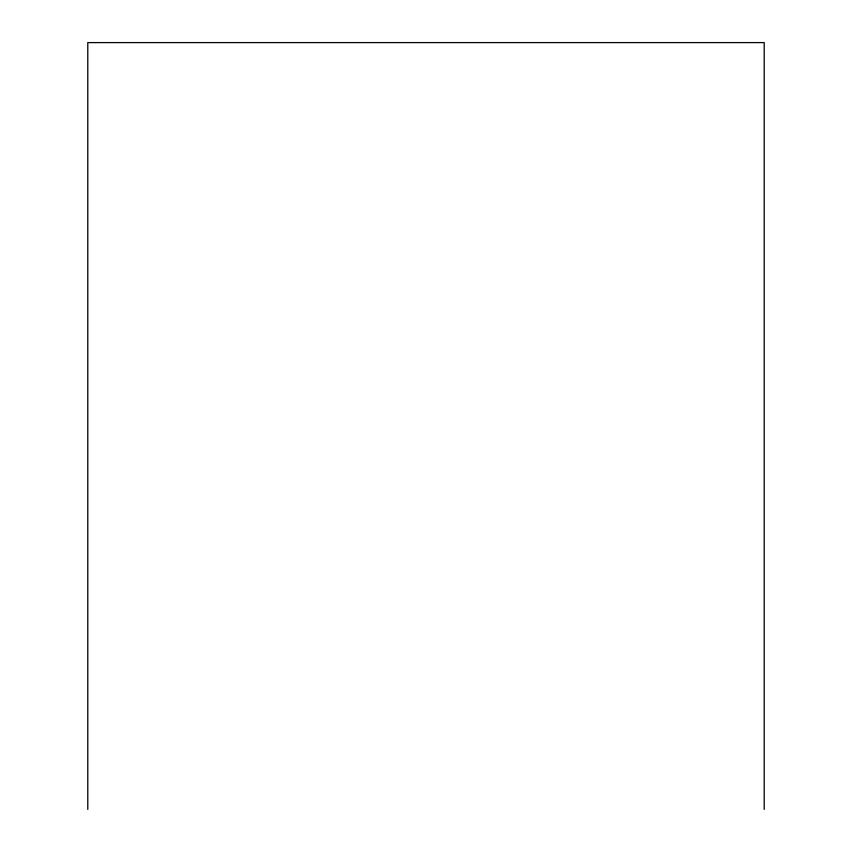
<?xml version="1.0" encoding="UTF-8"?>
<svg xmlns="http://www.w3.org/2000/svg" width="852" height="852" viewBox="0 0 852 852"><rect width="100%" height="100%" fill="white"/><g stroke="black" fill="none" stroke-linecap="round" stroke-linejoin="round"><path stroke-width="1.28" d="M764.212 809.4L764.212 42.6L87.788 42.6L87.788 809.4"/></g></svg>
